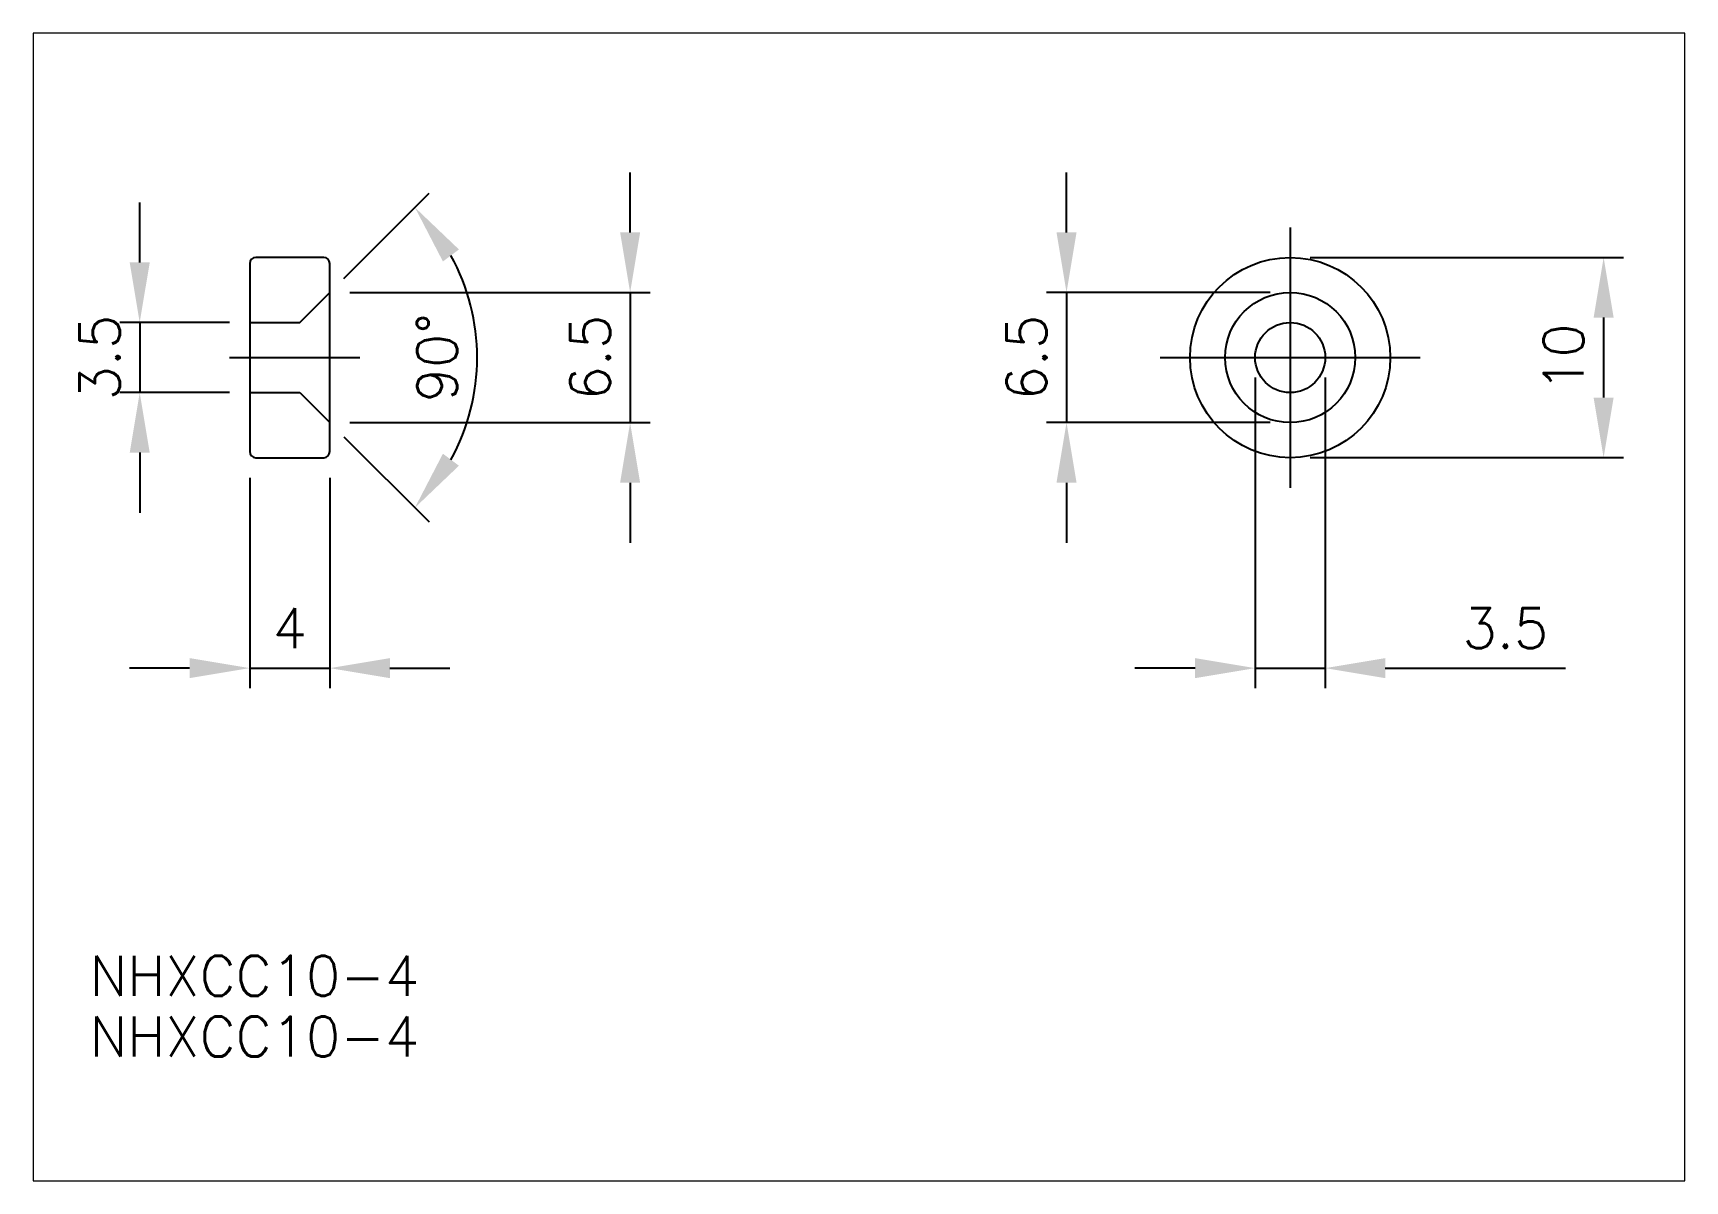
# Paper-space layout 'レイアウト1' of a CAD drawing. Extents: x 1.12 to 10.1, y 0.78 to 7.02.
# The model-space entities are those that its viewports show. They can reach past a viewport. Long polylines and large blocks are cut down to what shows.
import ezdxf

# ---------------------------------------------------------------- set-up
doc = ezdxf.new("R2010")
doc.units = 0
doc.header["$MEASUREMENT"] = 0
doc.header["$PDMODE"] = 64
doc.linetypes.add('CENTER', pattern=[17.5, 13, -1.5, 1.5, -1.5])
doc.linetypes.add('DASHED', pattern=[3.5, 2, -1.5])
doc.layers.get('0').update_dxf_attribs({"linetype": 'CONTINUOUS'})
doc.layers.get('DEFPOINTS').update_dxf_attribs({"linetype": 'CONTINUOUS'})
doc.layers.add('CENTER', color=1, linetype='CENTER')
doc.styles.get("Standard").update_dxf_attribs({"font": 'txt.shx', "bigfont": '@extfont2.shx'})
doc.dimstyles.new('MISUMI', dxfattribs={"dimtxt": 3.2, "dimasz": 3, "dimexe": 1, "dimexo": 1, "dimgap": 1, "dimtad": 1, "dimdsep": 46, "dimtxsty": 'STANDARD', "dimcen": 0, "dimadec": 0, "dimazin": 0, "dimtfac": 0.6, "dimtix": 1, "dimtmove": 2, "dimatfit": 3, "dimfxl": 1, "dimtvp": 1, "dimtolj": 1, "dimarcsym": 0})

# ---------------------------------------------------------------- blocks, each defined once
blk = doc.blocks.new('*D43')
at = {"color": 0, "linetype": 'Continuous', "lineweight": -2}
for p, q in [((103.899, 237.061), (119.554, 237.061)), ((118.554, 234.061), (118.554, 230.061)), ((103.899, 227.061), (119.554, 227.061))]:
    blk.add_line(p, q, dxfattribs=at)
at = {"color": 0, "linetype": 'Continuous'}
for points in [[(118.054, 234.061), (119.054, 234.061), (118.554, 237.061)], [(118.054, 230.061), (119.054, 230.061), (118.554, 227.061)]]:
    blk.add_solid(points, dxfattribs=at)
at = {"layer": 'DEFPOINTS', "color": 0, "linetype": 'Continuous'}
for p in [(102.899, 237.061), (102.899, 227.061), (118.554, 227.061)]:
    blk.add_point(p, dxfattribs=at)
at = {"color": 0, "linetype": 'Continuous', "insert": (116.554, 232.061), "char_height": 2, "attachment_point": 5, "rotation": 90}
blk.add_mtext('\\A1;10', dxfattribs=at)
blk = doc.blocks.new('*D42')
at = {"color": 0, "linetype": 'Continuous', "lineweight": -2}
for p, q in [((50.935, 226.061), (50.935, 215.547)), ((54.935, 226.061), (54.935, 215.547)), ((47.935, 216.547), (44.935, 216.547)), ((50.935, 216.547), (54.935, 216.547)), ((57.935, 216.547), (60.935, 216.547))]:
    blk.add_line(p, q, dxfattribs=at)
at = {"color": 0, "linetype": 'Continuous'}
for points in [[(47.935, 217.047), (47.935, 216.047), (50.935, 216.547)], [(57.935, 217.047), (57.935, 216.047), (54.935, 216.547)]]:
    blk.add_solid(points, dxfattribs=at)
at = {"layer": 'DEFPOINTS', "color": 0, "linetype": 'Continuous'}
for p in [(50.935, 227.061), (54.935, 227.061), (54.935, 216.547)]:
    blk.add_point(p, dxfattribs=at)
at = {"color": 0, "linetype": 'Continuous', "insert": (52.935, 218.547), "char_height": 2, "attachment_point": 5}
blk.add_mtext('\\A1;4', dxfattribs=at)
blk = doc.blocks.new('*D41')
at = {"color": 0, "linetype": 'Continuous', "lineweight": -2}
for p, q in [((101.149, 231.061), (101.149, 215.547)), ((104.649, 231.061), (104.649, 215.547)), ((98.149, 216.547), (95.149, 216.547)), ((101.149, 216.547), (104.649, 216.547)), ((107.649, 216.547), (116.649, 216.547))]:
    blk.add_line(p, q, dxfattribs=at)
at = {"color": 0, "linetype": 'Continuous'}
for points in [[(98.149, 217.047), (98.149, 216.047), (101.149, 216.547)], [(107.649, 217.047), (107.649, 216.047), (104.649, 216.547)]]:
    blk.add_solid(points, dxfattribs=at)
at = {"layer": 'DEFPOINTS', "color": 0, "linetype": 'Continuous'}
for p in [(101.149, 232.061), (104.649, 232.061), (104.649, 216.547)]:
    blk.add_point(p, dxfattribs=at)
at = {"color": 0, "linetype": 'Continuous', "insert": (113.649, 218.547), "char_height": 2, "attachment_point": 5}
blk.add_mtext('\\A1;3.5', dxfattribs=at)
blk = doc.blocks.new('*D40')
at = {"color": 0, "linetype": 'Continuous', "lineweight": -2}
for p, q in [((91.73, 238.311), (91.73, 241.311)), ((101.899, 235.311), (90.73, 235.311)), ((91.73, 235.311), (91.73, 228.811)), ((101.899, 228.811), (90.73, 228.811)), ((91.73, 225.811), (91.73, 222.811))]:
    blk.add_line(p, q, dxfattribs=at)
at = {"color": 0, "linetype": 'Continuous'}
for points in [[(91.23, 238.311), (92.23, 238.311), (91.73, 235.311)], [(91.23, 225.811), (92.23, 225.811), (91.73, 228.811)]]:
    blk.add_solid(points, dxfattribs=at)
at = {"layer": 'DEFPOINTS', "color": 0, "linetype": 'Continuous'}
for p in [(102.899, 235.311), (91.73, 228.811), (102.899, 228.811)]:
    blk.add_point(p, dxfattribs=at)
at = {"color": 0, "linetype": 'Continuous', "insert": (89.73, 232.061), "char_height": 2, "attachment_point": 5, "rotation": 90}
blk.add_mtext('\\A1;6.5', dxfattribs=at)
blk = doc.blocks.new('*D39')
at = {"color": 0, "linetype": 'Continuous', "lineweight": -2}
for p, q in [((69.935, 238.311), (69.935, 241.311)), ((55.935, 235.311), (70.935, 235.311)), ((69.935, 235.311), (69.935, 228.811)), ((55.935, 228.811), (70.935, 228.811)), ((69.935, 225.811), (69.935, 222.811))]:
    blk.add_line(p, q, dxfattribs=at)
at = {"color": 0, "linetype": 'Continuous'}
for points in [[(69.435, 238.311), (70.435, 238.311), (69.935, 235.311)], [(69.435, 225.811), (70.435, 225.811), (69.935, 228.811)]]:
    blk.add_solid(points, dxfattribs=at)
at = {"layer": 'DEFPOINTS', "color": 0, "linetype": 'Continuous'}
for p in [(54.935, 235.311), (54.935, 228.811), (69.935, 228.811)]:
    blk.add_point(p, dxfattribs=at)
at = {"color": 0, "linetype": 'Continuous', "insert": (67.935, 232.061), "char_height": 2, "attachment_point": 5, "rotation": 90}
blk.add_mtext('\\A1;6.5', dxfattribs=at)
blk = doc.blocks.new('*D38')
at = {"color": 0, "linetype": 'Continuous', "lineweight": -2}
for p, q in [((45.443, 236.811), (45.443, 239.811)), ((49.935, 233.811), (44.443, 233.811)), ((45.443, 233.811), (45.443, 230.311)), ((49.935, 230.311), (44.443, 230.311)), ((45.443, 227.311), (45.443, 224.311))]:
    blk.add_line(p, q, dxfattribs=at)
at = {"color": 0, "linetype": 'Continuous'}
for points in [[(44.943, 236.811), (45.943, 236.811), (45.443, 233.811)], [(44.943, 227.311), (45.943, 227.311), (45.443, 230.311)]]:
    blk.add_solid(points, dxfattribs=at)
at = {"layer": 'DEFPOINTS', "color": 0, "linetype": 'Continuous'}
for p in [(50.935, 233.811), (45.443, 230.311), (50.935, 230.311)]:
    blk.add_point(p, dxfattribs=at)
at = {"color": 0, "linetype": 'Continuous', "insert": (43.443, 232.061), "char_height": 2, "attachment_point": 5, "rotation": 90}
blk.add_mtext('\\A1;3.5', dxfattribs=at)
blk = doc.blocks.new('*D37')
at = {"color": 0, "linetype": 'Continuous', "lineweight": -2}
for p, q in [((55.642, 236.018), (59.893, 240.269)), ((55.642, 228.104), (59.893, 223.852))]:
    blk.add_line(p, q, dxfattribs=at)
blk.add_arc((51.685, 232.061), 10.608, 331.25746, 28.74254, dxfattribs=at)
at = {"color": 0, "linetype": 'Continuous'}
for points in [[(60.586, 236.862), (61.386, 237.462), (59.186, 239.562)], [(61.386, 226.659), (60.586, 227.259), (59.186, 224.559)]]:
    blk.add_solid(points, dxfattribs=at)
at = {"layer": 'DEFPOINTS', "color": 0, "linetype": 'Continuous'}
for p in [(54.935, 235.311), (53.435, 233.811), (53.435, 230.311), (54.935, 228.811), (61.932, 229.315)]:
    blk.add_point(p, dxfattribs=at)
at = {"color": 0, "linetype": 'Continuous', "insert": (60.293, 232.061), "char_height": 2, "attachment_point": 5, "rotation": 90}
blk.add_mtext('\\A1;90°', dxfattribs=at)

msp = doc.modelspace()

# ---------------------------------------------------------------- linework, layer by layer
at = {"color": 7, "linetype": 'Continuous'}
for p, q in [((54.63477, 237.06075), (51.23477, 237.06075)), ((50.93477, 236.76075), (50.93477, 227.36075)), ((54.93477, 227.36075), (54.93477, 236.76075)), ((50.93477, 234.81075), (50.93477, 229.31075)), ((51.23477, 227.06075), (54.63477, 227.06075))]:
    msp.add_line(p, q, dxfattribs=at)
at = {"color": 3, "linetype": 'DASHED'}
for p, q in [((53.43477, 233.81075), (54.93477, 235.31075)), ((50.93477, 233.81075), (53.43477, 233.81075)), ((50.93477, 230.31075), (53.43477, 230.31075)), ((53.43477, 230.31075), (54.93477, 228.81075))]:
    msp.add_line(p, q, dxfattribs=at)
at = {"color": 7, "linetype": 'Continuous'}
for radius in [5, 3.25, 1.75]:
    msp.add_circle((102.89922, 232.06075), radius, dxfattribs=at)
for centre, start, end in [((51.23477, 236.76075), 90, 180), ((54.63477, 236.76075), 0, 90), ((51.23477, 227.36075), 180, 270), ((54.63477, 227.36075), 270, 0)]:
    msp.add_arc(centre, 0.3, start, end, dxfattribs=at)
at = {"layer": 'CENTER', "color": 1, "linetype": 'CENTER'}
for p, q in [((102.89922, 238.56075), (102.89922, 225.56075)), ((49.93477, 232.06075), (56.43477, 232.06075)), ((96.39922, 232.06075), (109.39922, 232.06075))]:
    msp.add_line(p, q, dxfattribs=at)

# ---------------------------------------------------------------- texts
at = {"color": 7, "linetype": 'Continuous'}
for p in [(42.94515, 200.17562), (42.94515, 197.14117)]:
    msp.add_text('NHXCC10-4', height=2, dxfattribs=at).set_placement(p)

# ---------------------------------------------------------------- dimensions: what is measured, and where the dimension line sits
for base, p1, p2, picture, middle in [((69.93479, 228.81075), (54.93477, 235.31075), (54.93477, 228.81075), '*D39', (67.93479, 232.06075)), ((91.72981, 228.81075), (102.89922, 235.31075), (102.89922, 228.81075), '*D40', (89.72981, 232.06075)), ((45.44344, 230.31075), (50.93477, 233.81075), (50.93477, 230.31075), '*D38', (43.44344, 232.06075)), ((118.55375, 227.06075), (102.89922, 237.06075), (102.89922, 227.06075), '*D43', (116.55375, 232.06075))]:
    dim = msp.add_linear_dim(base=base, p1=p1, p2=p2, angle=90, dimstyle='MISUMI', override={"dimtxt": 2, "dimdec": 4, "dimtxsty": 'STANDARD', "dimtdec": 4, "dimtmove": 0, "dimtzin": 0}, dxfattribs=at)
    dim.commit()
    dim.dimension.update_dxf_attribs({"geometry": picture, "text_midpoint": middle})
dim = msp.add_angular_dim_2l(base=(61.93168, 229.3151), line1=((53.43477, 230.31075), (54.93477, 228.81075)), line2=((53.43477, 233.81075), (54.93477, 235.31075)), dimstyle='MISUMI', override={"dimtxt": 2, "dimdec": 4, "dimtxsty": 'STANDARD', "dimtdec": 4, "dimtmove": 0, "dimtzin": 0}, dxfattribs=at)
dim.commit()
dim.dimension.update_dxf_attribs({"geometry": '*D37', "text_midpoint": (60.29315, 232.06075)})
dim = msp.add_linear_dim(base=(104.64922, 216.54742), p1=(101.14922, 232.06075), p2=(104.64922, 232.06075), dimstyle='MISUMI', override={"dimtxt": 2, "dimdec": 4, "dimtxsty": 'STANDARD', "dimtdec": 4, "dimtmove": 0, "dimtzin": 0}, dxfattribs=at)
dim.commit()
dim.dimension.update_dxf_attribs({"geometry": '*D41', "text_midpoint": (113.64922, 216.54742), "dimtype": 160})
dim = msp.add_linear_dim(base=(54.93477, 216.54742), p1=(50.93477, 227.06075), p2=(54.93477, 227.06075), dimstyle='MISUMI', override={"dimtxt": 2, "dimdec": 4, "dimtxsty": 'STANDARD', "dimtdec": 4, "dimtmove": 0, "dimtzin": 0}, dxfattribs=at)
dim.commit()
dim.dimension.update_dxf_attribs({"geometry": '*D42', "text_midpoint": (52.93477, 218.54742)})

psp = doc.layouts.new('レイアウト1')

# ---------------------------------------------------------------- viewports
at = {"layer": '0', "color": 7, "linetype": 'Continuous', "view_target_point": (148.5, 105)}
psp.add_viewport(center=(5.6137, 3.9021), size=(8.982, 6.243333), view_center_point=(-67.13469, 114.60096), view_height=57.3457499, dxfattribs=at)

doc.saveas('drawing.dxf')
